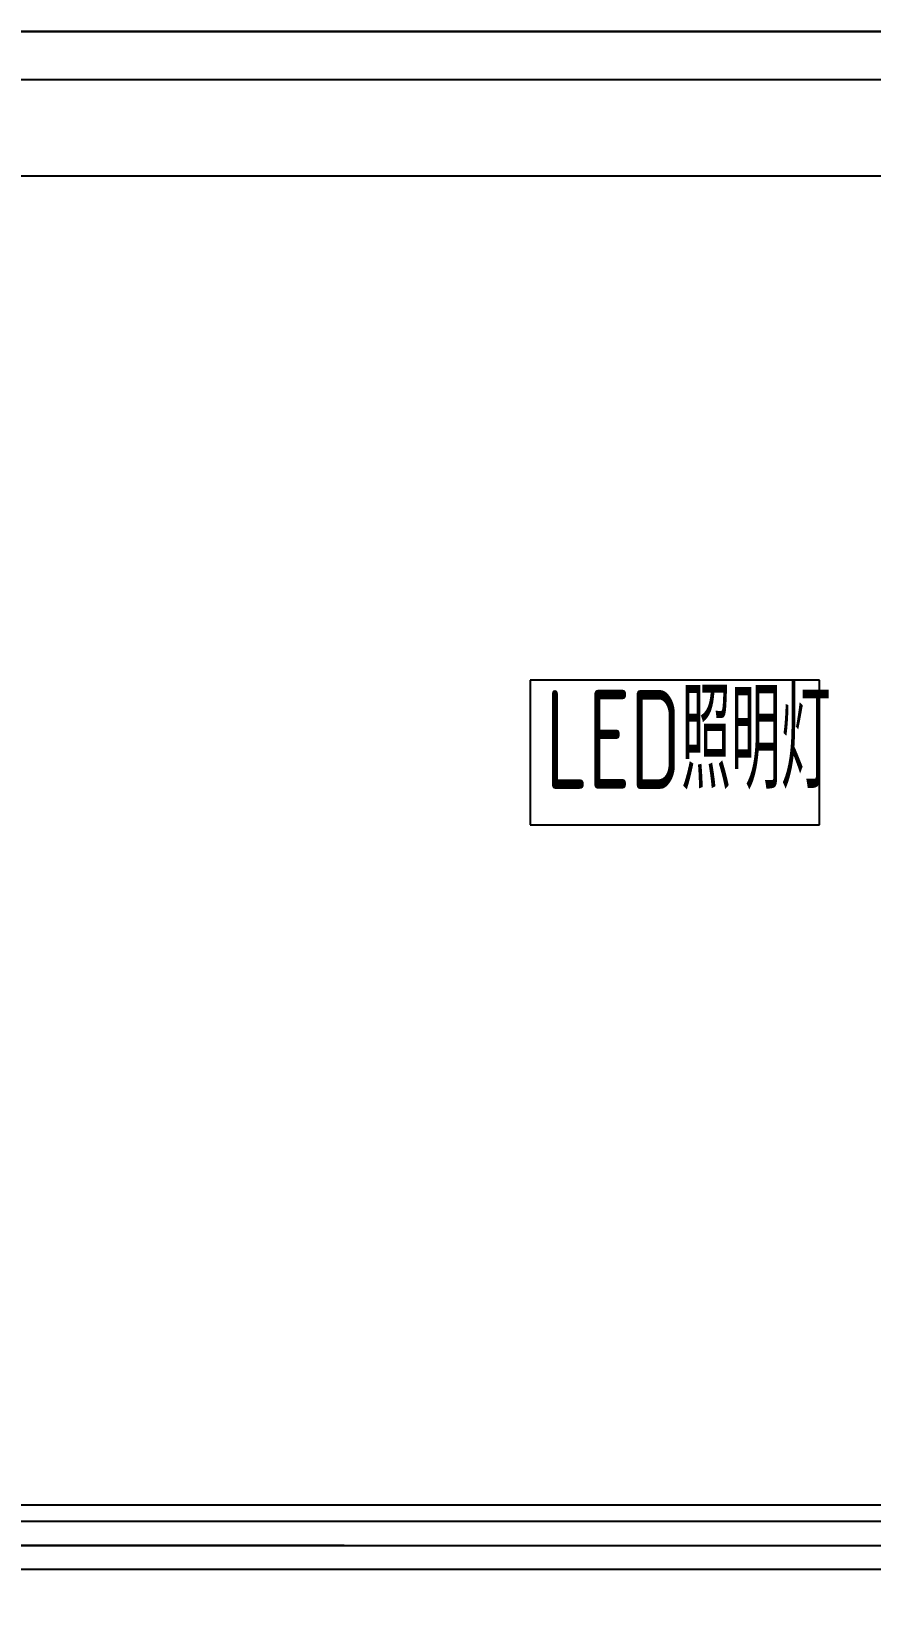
# Model space of a CAD drawing. Extents: x 758840 to 1108724, y -102573 to 143521.
# Drawn here: x 830195 to 831934, y 70422 to 73683 of the extents above; entities that cross this region are included whole.
import ezdxf

# ---------------------------------------------------------------- set-up
doc = ezdxf.new("R2010")
doc.units = 0
doc.header["$LTSCALE"] = 1000
doc.header["$MEASUREMENT"] = 0
doc.layers.add('02电气-设备', color=255, linetype='Continuous')
doc.layers.add('02电气-设备基础', color=252, linetype='Continuous')
doc.styles.add('Huarun_ziti', font='gbenor.shx', dxfattribs={"width": 0.7, "bigfont": 'gbcbig.shx'})

# ---------------------------------------------------------------- blocks, each defined once
blk = doc.blocks.new('BD4-SRAL0101')
at = {"layer": '02电气-设备'}
for p, q in [((8372519.9, -4140604.4), (8359159.9, -4140604.4)), ((8372519.9, -4140704.4), (8359159.9, -4140704.4)), ((8363140, -4141949.8), (8362540, -4141949.8)), ((8362540, -4141949.8), (8362540, -4142249.8)), ((8363140, -4142249.8), (8363140, -4141949.8)), ((8362540, -4142249.8), (8363140, -4142249.8)), ((8370779.4, -4143694.4), (8360900.4, -4143694.4)), ((8360900.4, -4143744.4), (8370779.4, -4143744.4)), ((8362154.9, -4143744.5), (8360991.4, -4143744.4)), ((8372523.4, -4143794.4), (8359159.9, -4143794.4))]:
    blk.add_line(p, q, dxfattribs=at)
at = {"layer": '02电气-设备', "style": 'Huarun_ziti', "width": 0.7}
blk.add_text('LED照明灯', height=204.8, dxfattribs=at).set_placement((8362572.1, -4142175.1))

msp = doc.modelspace()

# ---------------------------------------------------------------- linework, layer by layer
at = {"layer": '02电气-设备基础'}
for points in [[(845796.74, 73382.53), (792096.74, 73382.53), (792096.74, 73682.53), (845796.74, 73682.53)], [(845796.74, 70326.53), (827452.74, 70326.53), (827452.74, 70626.53), (845796.74, 70626.53)]]:
    msp.add_lwpolyline(points, close=True, dxfattribs=at)

# ---------------------------------------------------------------- block references
at = {"layer": '02电气-设备', "color": 8}
msp.add_blockref('BD4-SRAL0101', (-7531311.39, 4214286.87, 0), dxfattribs=at)

doc.saveas('drawing.dxf')
